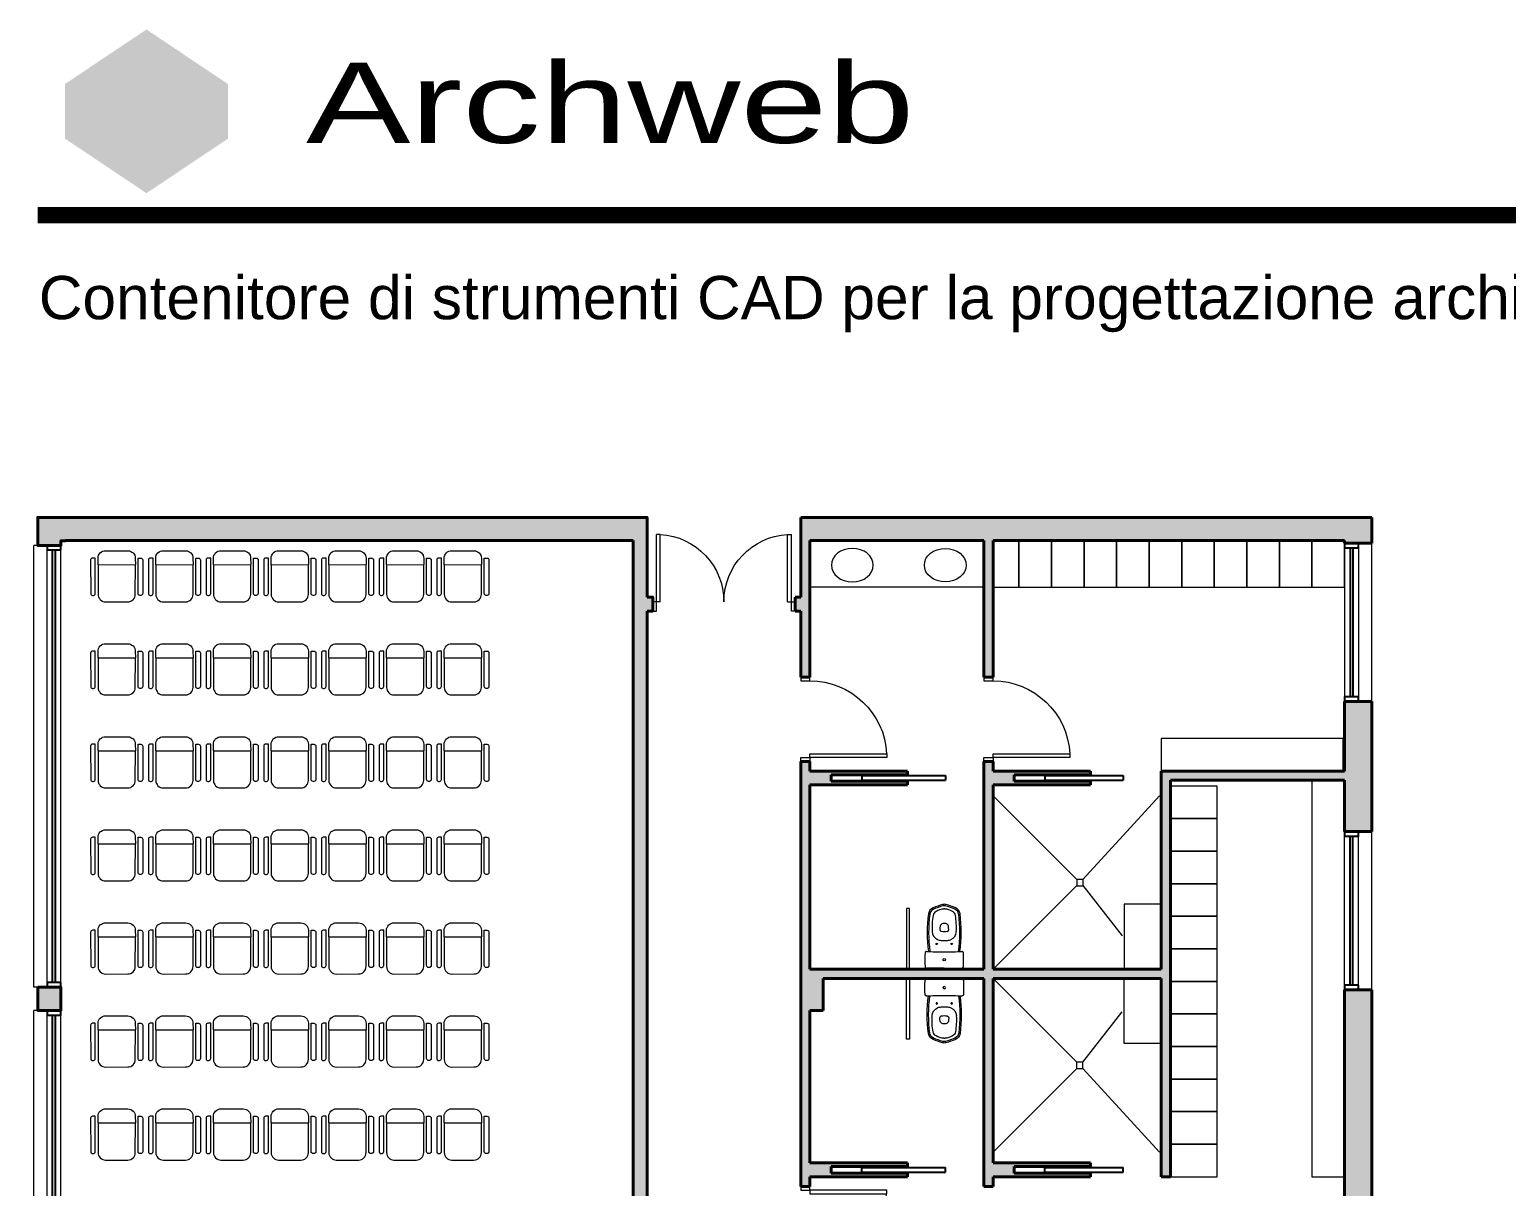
# Model space of a CAD drawing. Header units: millimetres. Extents: x 360.3 to 404.7, y 726.4 to 771.5.
# Drawn here: x 360.25 to 376.13, y 759.02 to 771.46 of the extents above; entities that cross this region are included whole.
import ezdxf
from ezdxf.enums import TextEntityAlignment as Align

# ---------------------------------------------------------------- set-up
doc = ezdxf.new("R2010")
doc.units = ezdxf.units.MM
for name, color, linetype, lineweight in [('ARREDI attrezzature - furniture', 175, 'Continuous', 9), ('MURATURA sezioni - section wall', 7, 'Continuous', 40), ('PORTE - doors', 252, 'Continuous', 5), ('PROIEZIONI - projections', 145, 'Continuous', 13), ('PROIEZIONI finissime - fine lines', 251, 'Continuous', 9), ('SEZIONI medie - small section', 2, 'Continuous', 25)]:
    doc.layers.add(name, color=color, linetype=linetype, lineweight=lineweight)
doc.layers.add('MURATURE tratteggi - wall hatch', color=252, linetype='Continuous', lineweight=18, true_color=0x878787)
for name, color, linetype in [('VETRATE sezioni - windows sections', 150, 'Continuous'), ('www.archweb.it - blocchi dwg', 2, 'Continuous'), ('www.archweb.it - blocchi dwg gratis', 2, 'Continuous')]:
    doc.layers.add(name, color=color, linetype=linetype)
doc.styles.add('AW', font='arial.ttf')
doc.styles.get("Standard").update_dxf_attribs({"font": 'arial.ttf'})

# ---------------------------------------------------------------- blocks, each defined once
blk = doc.blocks.new('Logo Archweb')
at = {"true_color": 0xababab}
h = blk.add_hatch(color=253, dxfattribs=at)
h.dxf.hatch_style = 1
h.paths.add_polyline_path([(-0.406, -0.72), (-0.371, -0.697), (-0.371, -0.248), (-0.742, -0.496)])
h.paths.add_polyline_path([(-0.371, -0.697), (-0.035, -0.472), (-0.371, -0.248)])
h.paths.add_polyline_path([(-0.035, -0.472), (0, -0.449), (0.035, -0.472), (0.371, -0.248), (0, 0), (-0.371, -0.248)])
h.paths.add_polyline_path([(0.035, -0.472), (0.371, -0.697), (0.371, -0.248)])
h.paths.add_polyline_path([(0.371, -0.697), (0.406, -0.72), (0.742, -0.496), (0.371, -0.248)])
at = {"true_color": 0x878787}
h = blk.add_hatch(color=252, dxfattribs=at)
h.dxf.hatch_style = 1
h.paths.add_polyline_path([(0.406, -0.72), (0.406, -0.767), (0.742, -0.992), (0.742, -0.496)])
h.paths.add_polyline_path([(0.406, -0.767), (0.406, -1.216), (0.742, -0.992)])
h.paths.add_polyline_path([(-0.406, -1.216), (-0.406, -0.767), (-0.742, -0.992)])
h.paths.add_polyline_path([(-0.406, -0.767), (-0.406, -0.72), (-0.742, -0.496), (-0.742, -0.992)])
at = {"true_color": 0xffffff}
h = blk.add_hatch(color=7, dxfattribs=at)
h.dxf.hatch_style = 1
h.paths.add_polyline_path([(0, -0.543), (0.336, -0.767), (0.336, -1.263), (0.406, -1.216), (0.406, -0.72), (0, -0.449), (-0.406, -0.72), (-0.406, -1.216), (-0.336, -1.263), (-0.336, -0.767)])
at = {"true_color": 0xaa0e10}
h = blk.add_hatch(color=14, dxfattribs=at)
h.dxf.hatch_style = 1
h.paths.add_polyline_path([(0.336, -0.767), (0, -0.543), (-0.336, -0.767), (0, -0.992)])
at = {"true_color": 0x890b0d}
h = blk.add_hatch(color=16, dxfattribs=at)
h.dxf.hatch_style = 1
h.paths.add_polyline_path([(-0.336, -0.767), (-0.336, -1.263), (0, -1.488), (0, -0.992)])
h.paths.add_polyline_path([(0.336, -1.263), (0.336, -0.767), (0, -0.992), (0, -1.488)])
blk = doc.blocks.new('Porta doppia ..R41')
at = {"layer": 'PORTE - doors', "color": 2}
for p, q in [((-1.49, -0.1), (-1.49, 0.724)), ((-1.45, 0), (-1.45, 0.724)), ((-0.08, 0), (-0.08, 0.724)), ((-0.04, -0.1), (-0.04, 0.724)), ((-1.45, 0), (-1.53, 0)), ((-0.08, 0), (0, 0)), ((-1.53, -0.1), (-1.49, -0.1)), ((0, -0.1), (-0.04, -0.1))]:
    blk.add_line(p, q, dxfattribs=at)
at = {"layer": 'PORTE - doors', "color": 2, "ltscale": 0.5}
for p, q in [((-1.45, 0.724), (-1.49, 0.724)), ((-0.08, 0.724), (-0.04, 0.724)), ((-1.53, -0.1), (-1.53, 0)), ((0, -0.1), (0, 0))]:
    blk.add_line(p, q, dxfattribs=at)
at = {"layer": 'PROIEZIONI - projections', "color": 251}
for centre, start, end in [((-1.489, 0), 359.976, 86.8925), ((-0.041, 0), 93.1075, 180.024)]:
    blk.add_arc(centre, 0.724, start, end, dxfattribs=at)
blk = doc.blocks.new('PMA_0.825')
at = {"layer": 'PORTE - doors', "color": 2, "linetype": 'ByBlock', "ltscale": 0.5}
for points in [[(0.04, 0.1), (0.08, 0.1), (0.08, 0.925), (0.04, 0.925)], [(0, 0), (0.04, 0), (0.04, 0.1), (0, 0.1)], [(0.905, 0), (0.865, 0), (0.865, 0.1), (0.905, 0.1)]]:
    blk.add_lwpolyline(points, close=True, dxfattribs=at)
at = {"layer": 'PROIEZIONI finissime - fine lines', "color": 251, "linetype": 'ByBlock'}
blk.add_arc((0.04, 0.1), 0.825, 0, 87.2209, dxfattribs=at)
blk = doc.blocks.new('Sedia - chair..R43')
blk.add_line((-0.266, -0.359), (0.128, -0.429))
for points in [[(-0.266, -0.359), (-0.211, -0.044, -0.414214), (-0.118, 0.021), (0.118, -0.021, -0.414214), (0.183, -0.114), (0.128, -0.429)], [(-0.308, -0.423), (-0.338, -0.418, -0.414214), (-0.354, -0.395), (-0.291, -0.04, -0.414214), (-0.268, -0.024), (-0.258, -0.026, -0.414214), (-0.242, -0.049), (-0.308, -0.423)], [(0.145, -0.503), (0.174, -0.508, 0.414214), (0.198, -0.492), (0.26, -0.137, 0.414214), (0.244, -0.114), (0.234, -0.112, 0.414214), (0.211, -0.129), (0.145, -0.503)], [(-0.266, -0.359), (-0.279, -0.428, 0.414214), (-0.214, -0.521), (0.023, -0.562, 0.414214), (0.115, -0.498), (0.128, -0.429)]]:
    blk.add_lwpolyline(points, format="xyb")
blk = doc.blocks.new('WC')
at = {"color": 0}
for p, q in [((-0.394, 0), (-0.394, 0.188)), ((-0.394, 0), (-0.394, -0.188)), ((-0.086, 0.068), (-0.085, 0.072)), ((0.277, 0.014), (0.277, 0.014)), ((0.277, -0.014), (0.277, -0.014))]:
    blk.add_line(p, q, dxfattribs=at)
for centre, radius in [((-0.301, 0), 0.0135), ((-0.131, 0.08), 0.0075), ((-0.131, -0.08), 0.0075)]:
    blk.add_circle(centre, radius, dxfattribs=at)
for centre, radius, start, end in [((-0.376, 0.188), 0.018, 92.9008, 180), ((-0.301, -1.292), 1.5, 87.0632, 92.9008), ((-0.225, 0.193), 0.013, 356.3301, 87.0632), ((2.785, 0), 3.003, 176.3301, 180), ((-0.007, -1.317), 1.485, 82.3921, 98.0167), ((-0.007, -1.317), 1.5, 82.3921, 97.9045), ((0.181, 0.09), 0.08, 22.345, 82.3921), ((2.785, 0), 3.003, 180, 183.6699), ((0.204, 0), 0.3, 171.4778, 180), ((0.204, 0), 0.3, 180, 188.5222), ((0.006, 0.03), 0.1, 157.503, 171.6873), ((0.006, 0.03), 0.1, 93.3828, 155.2153), ((0.045, -0.619), 0.75, 80.1329, 93.3828), ((0.15, 0), 0.15, 167.5266, 180), ((0.15, 0), 0.15, 180, 192.4734), ((0.023, 0.028), 0.02, 85.9717, 167.9032), ((-0.028, -0.7), 0.75, 83.3599, 85.9717), ((0.055, 0.015), 0.03, 32.131, 83.3599), ((0.029, 0), 0.06, 0, 31.0081), ((0.029, 0), 0.06, 328.9919, 0), ((0.162, 0.056), 0.065, 29.6945, 80.1329), ((0.181, 0.09), 0.065, 22.0752, 82.3921), ((0.047, -0.009), 0.197, 4.0791, 29.6945), ((-0.29, -0.131), 0.585, 14.406, 24.828), ((0.179, 0), 0.065, 0, 4.0791), ((0.179, 0), 0.065, 355.9209, 0), ((-0.29, -0.131), 0.6, 14.406, 24.7952), ((0.229, 0), 0.05, 0, 16.1349), ((0.229, 0), 0.05, 343.8651, 0), ((0.229, 0), 0.065, 0, 16.1349), ((0.229, 0), 0.065, 343.8651, 0), ((-0.007, 1.317), 1.485, 261.9833, 277.6079), ((0.006, -0.03), 0.1, 188.3127, 202.497), ((0.006, -0.03), 0.1, 204.7847, 266.6172), ((0.045, 0.619), 0.75, 266.6172, 279.8671), ((0.023, -0.028), 0.02, 192.0968, 274.0283), ((-0.028, 0.7), 0.75, 274.0283, 276.6401), ((0.055, -0.015), 0.03, 276.6401, 327.869), ((0.162, -0.056), 0.065, 279.8671, 330.3055), ((0.181, -0.09), 0.065, 277.6079, 337.9248), ((0.181, -0.09), 0.08, 277.6079, 337.655), ((0.047, 0.009), 0.197, 330.3055, 355.9209), ((-0.29, 0.131), 0.585, 335.172, 345.594), ((-0.29, 0.131), 0.6, 335.2048, 345.594), ((-0.376, -0.188), 0.018, 180, 267.0992), ((-0.301, 1.292), 1.5, 267.0992, 272.9368), ((-0.225, -0.193), 0.013, 272.9368, 3.6699), ((-0.007, 1.317), 1.5, 262.0955, 277.6079)]:
    blk.add_arc(centre, radius, start, end, dxfattribs=at)

msp = doc.modelspace()

# ---------------------------------------------------------------- hatches: boundary and pattern name
at = {"layer": 'MURATURE tratteggi - wall hatch'}
h = msp.add_hatch(color=256, dxfattribs=at)
h.paths.add_polyline_path([(366.891, 766.216), (360.341, 766.216), (360.341, 765.916), (360.591, 765.916), (360.591, 765.966), (360.641, 765.966), (366.741, 765.967), (366.741, 757.957), (366.141, 757.957), (366.141, 757.767), (366.291, 757.767), (366.291, 757.807), (366.891, 757.807), (366.891, 765.21), (366.951, 765.21), (366.951, 765.36), (366.891, 765.36)])
h.paths.add_polyline_path([(374.68, 766.216), (368.541, 766.216), (368.541, 765.36), (368.481, 765.36), (368.481, 765.21), (368.541, 765.21), (368.541, 764.499), (368.641, 764.499), (368.641, 765.967), (370.509, 765.967), (370.509, 764.499), (370.609, 764.499), (370.609, 765.967), (374.386, 765.967), (374.386, 765.938), (374.68, 765.938)])
h.paths.add_polyline_path([(374.68, 764.238), (374.386, 764.238), (374.386, 763.49), (374.386, 763.49), (372.417, 763.49), (372.417, 761.359), (370.609, 761.359), (370.609, 763.34), (371.656, 763.34), (371.656, 763.38), (370.836, 763.38), (370.836, 763.45), (371.656, 763.45), (371.656, 763.49), (371.432, 763.49), (370.609, 763.49), (370.609, 763.594), (370.509, 763.594), (370.509, 761.359), (368.641, 761.359), (368.641, 763.34), (369.689, 763.34), (369.689, 763.38), (368.869, 763.38), (368.869, 763.45), (369.689, 763.45), (369.689, 763.49), (369.465, 763.49), (368.641, 763.49), (368.641, 763.594), (368.541, 763.594), (368.541, 759.024), (368.641, 759.024), (368.641, 759.128), (369.689, 759.128), (369.689, 759.168), (368.869, 759.168), (368.869, 759.238), (369.689, 759.238), (369.689, 759.278), (368.641, 759.278), (368.641, 760.916), (368.784, 760.916), (368.784, 761.259), (370.509, 761.259), (370.509, 759.024), (370.609, 759.024), (370.609, 759.128), (371.656, 759.128), (371.656, 759.168), (370.836, 759.168), (370.836, 759.238), (371.656, 759.238), (371.656, 759.278), (370.609, 759.278), (370.609, 761.259), (372.417, 761.259), (372.417, 759.128), (372.517, 759.128), (372.517, 763.39), (374.386, 763.39), (374.386, 762.838), (374.68, 762.839)])
h.paths.add_polyline_path([(374.68, 761.139), (374.386, 761.138), (374.386, 757.84), (374.68, 757.84)])
h.paths.add_polyline_path([(368.784, 756.501), (374.386, 756.501), (374.386, 756.462), (374.68, 756.462), (374.68, 756.685), (374.386, 756.685), (374.386, 756.651), (373.517, 756.651), (373.517, 757.795), (373.417, 757.795), (373.417, 756.651), (372.547, 756.651), (372.547, 757.795), (372.447, 757.795), (372.447, 756.651), (371.578, 756.651), (371.578, 757.795), (371.478, 757.795), (371.478, 756.651), (370.609, 756.651), (370.609, 758.119), (370.509, 758.119), (370.509, 756.651), (368.641, 756.651), (368.641, 758.119), (368.541, 758.119), (368.541, 755.916), (368.784, 755.916)])
h.paths.add_polyline_path([(366.891, 756.207), (366.291, 756.207), (366.291, 756.237), (366.141, 756.237), (366.141, 756.107), (361.546, 756.107), (361.546, 755.957), (363.563, 755.957), (363.563, 755.907), (363.663, 755.907), (363.663, 755.957), (366.891, 755.957)])
h.paths.add_polyline_path([(360.591, 761.166), (360.341, 761.166), (360.341, 760.916), (360.591, 760.916)], flags=17)
h.paths.add_polyline_path([(360.591, 756.166), (360.341, 756.166), (360.341, 755.916), (360.591, 755.916), (360.591, 755.957), (360.641, 755.957), (360.641, 756.107), (360.591, 756.107)])
h.paths.add_polyline_path([(371.37, 752.966), (368.541, 752.966), (368.541, 750.967), (370.195, 750.967), (370.195, 751.167), (368.791, 751.167), (368.791, 752.766), (371.22, 752.766), (371.22, 751.167), (371.095, 751.167), (371.095, 750.967), (371.22, 750.967), (371.22, 748.916), (374.68, 748.916), (374.68, 751.167), (374.386, 751.167), (374.386, 749.166), (371.37, 749.166)])
h.paths.add_polyline_path([(363.663, 755.002), (363.563, 755.002), (363.563, 751.166), (363.663, 751.166)])
h.paths.add_polyline_path([(361.763, 751.166), (360.591, 751.166), (360.591, 751.651), (360.341, 751.651), (360.341, 750.917), (361.763, 750.917)])
h.paths.add_polyline_path([(361.763, 747.166), (360.341, 747.166), (360.341, 746.431), (360.591, 746.431), (360.591, 746.916), (361.763, 746.916)])
h.paths.add_polyline_path([(366.891, 747.166), (365.463, 747.166), (365.463, 746.916), (366.891, 746.916)])
h.paths.add_polyline_path([(366.891, 751.167), (365.463, 751.167), (365.463, 750.917), (366.891, 750.917)])
h.paths.add_polyline_path([(374.68, 754.216), (374.386, 754.216), (374.386, 752.816), (374.68, 752.816)])
h.paths.add_polyline_path([(366.891, 742.126), (363.663, 742.126), (363.663, 742.175), (363.563, 742.175), (363.563, 742.126), (361.546, 742.126), (361.546, 741.976), (366.141, 741.976), (366.141, 741.845), (366.291, 741.845), (366.291, 741.876), (366.891, 741.876)])
h.paths.add_polyline_path([(360.641, 742.126), (360.591, 742.126), (360.591, 742.166), (360.341, 742.166), (360.341, 741.916), (360.591, 741.916), (360.591, 741.976), (360.641, 741.976)])
h.paths.add_polyline_path([(363.663, 746.916), (363.563, 746.916), (363.563, 743.08), (363.663, 743.08)])
h.paths.add_polyline_path([(374.68, 744.474), (370.546, 744.474), (370.546, 744.29), (374.386, 744.29), (374.386, 742.166), (374.613, 742.166), (374.613, 741.943), (374.386, 741.943), (374.386, 739.786), (371.946, 739.786), (371.946, 739.106), (371.842, 739.106), (371.842, 738.981), (374.386, 738.981), (374.386, 736.944), (374.68, 736.944)])
h.paths.add_polyline_path([(372.046, 739.686), (374.386, 739.686), (374.386, 739.106), (372.046, 739.106)], flags=16)
h.paths.add_polyline_path([(374.613, 742.166), (374.386, 742.166), (374.386, 741.943), (374.613, 741.943)], flags=17)
h.paths.add_polyline_path([(374.386, 742.099), (371.946, 742.099), (371.946, 741.999), (374.386, 741.999)], flags=17)
h.paths.add_polyline_path([(376.531, 737.601), (376.131, 737.601), (376.131, 737.201), (376.531, 737.201)])
h.paths.add_polyline_path([(374.597, 735.244), (374.386, 735.244), (374.386, 733.844), (374.597, 733.844)], flags=17)
h.paths.add_polyline_path([(370.78, 738.981), (370.835, 738.981), (370.835, 739.106), (370.546, 739.106), (370.546, 733.53), (370.481, 733.53), (370.481, 733.366), (370.546, 733.366), (370.546, 731.866), (374.68, 731.866), (374.68, 732.144), (374.386, 732.144), (374.386, 732.116), (370.78, 732.116)])
h.paths.add_polyline_path([(368.806, 733.53), (368.631, 733.53), (368.631, 733.366), (368.806, 733.366)])
h.paths.add_polyline_path([(366.891, 740.276), (366.291, 740.276), (366.291, 740.315), (366.141, 740.315), (366.141, 740.126), (366.741, 740.126), (366.741, 732.116), (360.591, 732.116), (360.591, 732.166), (360.341, 732.166), (360.341, 731.866), (366.891, 731.866), (366.891, 733.366), (366.957, 733.366), (366.957, 733.53), (366.891, 733.53)])
h.paths.add_polyline_path([(360.591, 737.166), (360.341, 737.166), (360.341, 736.916), (360.591, 736.916)], flags=17)
h.paths.add_polyline_path([(382.672, 737.601), (382.272, 737.601), (382.272, 737.201), (382.672, 737.201)])
h.paths.add_polyline_path([(388.813, 737.601), (388.413, 737.601), (388.413, 737.201), (388.813, 737.201)])
h.paths.add_polyline_path([(390.558, 738.981), (393.103, 738.981), (393.103, 739.106), (392.998, 739.106), (392.998, 739.786), (390.558, 739.786), (390.558, 741.943), (390.331, 741.943), (390.331, 742.166), (390.558, 742.166), (390.558, 744.29), (394.398, 744.29), (394.398, 744.474), (390.264, 744.474), (390.264, 736.944), (390.558, 736.944)])
h.paths.add_polyline_path([(390.558, 739.106), (390.558, 739.686), (392.898, 739.686), (392.898, 739.106)], flags=16)
h.paths.add_polyline_path([(390.558, 742.166), (390.331, 742.166), (390.331, 741.943), (390.558, 741.943)], flags=17)
h.paths.add_polyline_path([(392.998, 742.099), (390.558, 742.099), (390.558, 741.999), (392.998, 741.999)], flags=17)
h.paths.add_polyline_path([(390.558, 735.244), (390.347, 735.244), (390.347, 733.844), (390.558, 733.844)], flags=17)
h.paths.add_polyline_path([(394.398, 739.106), (394.109, 739.106), (394.109, 738.981), (394.164, 738.981), (394.164, 732.116), (390.558, 732.116), (390.558, 732.144), (390.264, 732.144), (390.264, 731.866), (394.398, 731.866), (394.398, 733.366), (394.464, 733.366), (394.464, 733.53), (394.398, 733.53)])
h.paths.add_polyline_path([(396.313, 733.53), (396.138, 733.53), (396.138, 733.366), (396.313, 733.366)])
h.paths.add_polyline_path([(398.203, 740.126), (398.803, 740.126), (398.803, 740.315), (398.653, 740.315), (398.653, 740.276), (398.053, 740.276), (398.053, 733.53), (397.987, 733.53), (397.987, 733.366), (398.053, 733.366), (398.053, 731.866), (404.603, 731.866), (404.603, 732.166), (404.353, 732.166), (404.353, 732.116), (404.303, 732.116), (398.203, 732.116)])
h.paths.add_polyline_path([(404.603, 737.166), (404.353, 737.166), (404.353, 736.916), (404.603, 736.916)], flags=17)
h.paths.add_polyline_path([(404.603, 742.166), (404.353, 742.166), (404.353, 742.126), (404.303, 742.126), (404.303, 741.976), (404.353, 741.976), (404.353, 741.916), (404.603, 741.916)])
h.paths.add_polyline_path([(403.398, 742.126), (401.381, 742.126), (401.381, 742.175), (401.281, 742.175), (401.281, 742.126), (398.053, 742.126), (398.053, 741.876), (398.653, 741.876), (398.653, 741.845), (398.803, 741.845), (398.803, 741.976), (403.398, 741.976)])
h.paths.add_polyline_path([(404.603, 747.166), (403.181, 747.166), (403.181, 746.916), (404.353, 746.916), (404.353, 746.431), (404.603, 746.431)])
h.paths.add_polyline_path([(401.381, 746.916), (401.281, 746.916), (401.281, 743.08), (401.381, 743.08)])
h.paths.add_polyline_path([(399.481, 747.166), (398.053, 747.166), (398.053, 746.916), (399.481, 746.916)])
h.paths.add_polyline_path([(399.481, 751.167), (398.053, 751.167), (398.053, 750.917), (399.481, 750.917)])
h.paths.add_polyline_path([(401.381, 755.002), (401.281, 755.002), (401.281, 751.166), (401.381, 751.166)])
h.paths.add_polyline_path([(404.603, 751.651), (404.353, 751.651), (404.353, 751.166), (403.181, 751.166), (403.181, 750.917), (404.603, 750.917)])
h.paths.add_polyline_path([(396.403, 752.966), (393.574, 752.966), (393.574, 749.166), (390.558, 749.166), (390.558, 751.167), (390.264, 751.167), (390.264, 748.916), (390.264, 748.916), (390.264, 748.916), (393.724, 748.916), (393.724, 750.967), (393.849, 750.967), (393.849, 751.167), (393.724, 751.167), (393.724, 752.766), (396.153, 752.766), (396.153, 751.167), (394.749, 751.167), (394.749, 750.967), (396.403, 750.967)])
h.paths.add_polyline_path([(390.558, 754.216), (390.264, 754.216), (390.264, 752.816), (390.558, 752.816)])
h.paths.add_polyline_path([(403.398, 756.107), (398.803, 756.107), (398.803, 756.237), (398.653, 756.237), (398.653, 756.207), (398.053, 756.207), (398.053, 755.957), (401.281, 755.957), (401.281, 755.907), (401.381, 755.907), (401.381, 755.957), (403.398, 755.957)])
h.paths.add_polyline_path([(404.603, 756.166), (404.353, 756.166), (404.353, 756.107), (404.303, 756.107), (404.303, 755.957), (404.353, 755.957), (404.353, 755.916), (404.603, 755.916)])
h.paths.add_polyline_path([(404.603, 761.166), (404.353, 761.166), (404.353, 760.916), (404.603, 760.916)], flags=17)
h.paths.add_polyline_path([(398.803, 757.957), (398.203, 757.957), (398.203, 765.967), (404.303, 765.967), (404.353, 765.966), (404.353, 765.916), (404.603, 765.916), (404.603, 766.216), (398.053, 766.216), (398.053, 765.36), (397.993, 765.36), (397.993, 765.21), (398.053, 765.21), (398.053, 757.807), (398.203, 757.807), (398.653, 757.807), (398.653, 757.767), (398.803, 757.767)])
h.paths.add_polyline_path([(396.403, 758.119), (396.303, 758.119), (396.303, 756.651), (394.436, 756.651), (394.436, 758.119), (394.336, 758.119), (394.336, 756.651), (393.466, 756.651), (393.466, 757.795), (393.366, 757.795), (393.366, 756.651), (392.497, 756.651), (392.497, 757.795), (392.397, 757.795), (392.397, 756.651), (391.527, 756.651), (391.527, 757.795), (391.427, 757.795), (391.427, 756.651), (390.558, 756.651), (390.558, 756.685), (390.264, 756.685), (390.264, 756.462), (390.558, 756.462), (390.558, 756.501), (396.16, 756.501), (396.16, 755.916), (396.403, 755.916)])
h.paths.add_polyline_path([(396.403, 763.594), (396.303, 763.594), (396.303, 763.49), (395.483, 763.49), (395.256, 763.49), (395.256, 763.45), (396.076, 763.45), (396.076, 763.38), (395.256, 763.38), (395.256, 763.34), (396.303, 763.34), (396.303, 761.359), (394.436, 761.359), (394.436, 763.594), (394.336, 763.594), (394.336, 763.49), (393.516, 763.49), (393.288, 763.49), (393.288, 763.45), (394.108, 763.45), (394.108, 763.38), (393.288, 763.38), (393.288, 763.34), (394.336, 763.34), (394.336, 761.359), (392.527, 761.359), (392.527, 763.49), (390.558, 763.49), (390.558, 764.238), (390.264, 764.238), (390.264, 762.839), (390.558, 762.838), (390.558, 763.39), (392.427, 763.39), (392.427, 759.128), (392.527, 759.128), (392.527, 761.259), (394.336, 761.259), (394.336, 759.278), (393.288, 759.278), (393.288, 759.238), (394.108, 759.238), (394.108, 759.168), (393.288, 759.168), (393.288, 759.128), (394.336, 759.128), (394.336, 759.024), (394.436, 759.024), (394.436, 761.259), (396.16, 761.259), (396.16, 760.916), (396.303, 760.916), (396.303, 759.278), (395.256, 759.278), (395.256, 759.238), (396.076, 759.238), (396.076, 759.168), (395.256, 759.168), (395.256, 759.128), (396.303, 759.128), (396.303, 759.024), (396.403, 759.024)])
h.paths.add_polyline_path([(390.558, 761.138), (390.264, 761.139), (390.264, 757.84), (390.558, 757.84), (390.558, 757.84)])
h.paths.add_polyline_path([(396.403, 766.216), (390.264, 766.216), (390.264, 765.938), (390.558, 765.938), (390.558, 765.967), (394.336, 765.967), (394.336, 764.499), (394.436, 764.499), (394.436, 765.967), (396.303, 765.967), (396.303, 764.499), (396.403, 764.499), (396.403, 765.21), (396.463, 765.21), (396.463, 765.36), (396.403, 765.36)])

# ---------------------------------------------------------------- linework, layer by layer
at = {"layer": 'ARREDI attrezzature - furniture', "ltscale": 0.18}
for p, q in [((370.609, 763.224), (371.509, 762.325)), ((372.397, 763.224), (371.575, 762.325)), ((371.509, 762.258), (370.609, 761.359)), ((371.509, 762.327), (371.509, 762.256)), ((371.509, 762.327), (371.575, 762.327)), ((371.509, 762.256), (371.575, 762.256)), ((371.575, 762.327), (371.575, 762.256)), ((371.575, 762.258), (371.997, 761.719)), ((372.417, 762.059), (372.017, 762.059)), ((372.017, 762.059), (372.017, 761.359)), ((371.509, 760.361), (370.609, 761.259)), ((372.017, 760.559), (372.017, 761.259)), ((371.575, 760.361), (371.997, 760.9)), ((372.417, 760.559), (372.017, 760.559)), ((371.509, 760.292), (371.509, 760.362)), ((371.509, 760.362), (371.575, 760.362)), ((371.575, 760.292), (371.575, 760.362)), ((370.609, 759.394), (371.509, 760.293)), ((371.509, 760.292), (371.575, 760.292)), ((372.397, 759.394), (371.575, 760.293))]:
    msp.add_line(p, q, dxfattribs=at)
at = {"layer": 'ARREDI attrezzature - furniture'}
for points in [[(370.609, 765.467), (370.886, 765.467), (370.886, 765.967)], [(370.509, 765.467), (368.641, 765.467)], [(374.386, 761.138), (374.386, 763.39), (374.036, 763.39), (374.036, 759.128), (374.386, 759.128)]]:
    msp.add_lwpolyline(points, dxfattribs=at)
for points in [[(371.236, 765.967), (370.886, 765.967), (370.886, 765.467), (371.236, 765.467)], [(371.586, 765.967), (371.236, 765.967), (371.236, 765.467), (371.586, 765.467)], [(371.936, 765.967), (371.586, 765.967), (371.586, 765.467), (371.936, 765.467)], [(372.286, 765.967), (371.936, 765.967), (371.936, 765.467), (372.286, 765.467)], [(372.636, 765.967), (372.286, 765.967), (372.286, 765.467), (372.636, 765.467)], [(372.986, 765.967), (372.636, 765.967), (372.636, 765.467), (372.986, 765.467)], [(373.336, 765.967), (372.986, 765.967), (372.986, 765.467), (373.336, 765.467)], [(373.686, 765.967), (373.336, 765.967), (373.336, 765.467), (373.686, 765.467)], [(374.036, 765.967), (373.686, 765.967), (373.686, 765.467), (374.036, 765.467)], [(374.386, 765.967), (374.036, 765.967), (374.036, 765.467), (374.386, 765.467)], [(372.417, 763.84), (372.417, 763.49), (374.371, 763.49), (374.371, 763.84)], [(372.517, 763.328), (372.517, 762.978), (373.017, 762.978), (373.017, 763.328)], [(372.517, 762.978), (372.517, 762.628), (373.017, 762.628), (373.017, 762.978)], [(372.517, 762.628), (372.517, 762.278), (373.017, 762.278), (373.017, 762.628)], [(372.517, 762.278), (372.517, 761.928), (373.017, 761.928), (373.017, 762.278)], [(372.517, 761.928), (372.517, 761.578), (373.017, 761.578), (373.017, 761.928)], [(372.517, 761.578), (372.517, 761.228), (373.017, 761.228), (373.017, 761.578)], [(372.517, 761.228), (372.517, 760.878), (373.017, 760.878), (373.017, 761.228)], [(372.517, 760.878), (372.517, 760.528), (373.017, 760.528), (373.017, 760.878)], [(372.517, 760.528), (372.517, 760.178), (373.017, 760.178), (373.017, 760.528)], [(372.517, 760.178), (372.517, 759.828), (373.017, 759.828), (373.017, 760.178)], [(372.517, 759.828), (372.517, 759.478), (373.017, 759.478), (373.017, 759.828)], [(372.517, 759.478), (372.517, 759.128), (373.017, 759.128), (373.017, 759.478)]]:
    msp.add_lwpolyline(points, close=True, dxfattribs=at)
at = {"layer": 'ARREDI attrezzature - furniture', "ltscale": 0.18}
for points in [[(369.679, 761.361), (369.709, 761.361), (369.709, 762.011), (369.679, 762.011)], [(369.679, 761.257), (369.709, 761.257), (369.709, 760.607), (369.679, 760.607)]]:
    msp.add_lwpolyline(points, close=True, dxfattribs=at)
at = {"layer": 'ARREDI attrezzature - furniture', "extrusion": (0, 0, -1)}
msp.add_ellipse((369.096, 765.703, 0), major_axis=(0.225, 0), ratio=0.8, start_param=3.141593, end_param=9.424778, dxfattribs=at)
at = {"layer": 'ARREDI attrezzature - furniture'}
msp.add_ellipse((370.095, 765.703, 0), major_axis=(-0.225, 0), ratio=0.8, start_param=3.141593, end_param=9.424778, dxfattribs=at)
at = {"layer": 'MURATURA sezioni - section wall'}
for p, q in [((368.541, 765.36), (368.541, 766.216)), ((374.68, 766.216), (368.541, 766.216)), ((374.68, 765.938), (374.68, 766.216)), ((360.341, 765.916), (360.591, 765.916)), ((366.741, 757.957), (366.741, 765.967)), ((368.641, 764.499), (368.641, 765.967)), ((370.509, 764.499), (370.509, 765.967)), ((370.609, 764.499), (370.609, 765.967)), ((374.386, 765.967), (370.609, 765.967)), ((374.386, 765.938), (374.386, 765.967)), ((374.386, 765.938), (374.68, 765.938)), ((368.481, 765.21), (368.481, 765.36)), ((368.481, 765.36), (368.541, 765.36)), ((368.541, 765.36), (368.541, 765.36)), ((366.891, 757.807), (366.891, 765.21)), ((368.541, 765.21), (368.481, 765.21)), ((368.541, 764.499), (368.541, 765.21)), ((368.641, 764.499), (368.541, 764.499)), ((370.609, 764.499), (370.509, 764.499)), ((374.386, 763.49), (374.386, 764.238)), ((374.386, 764.238), (374.68, 764.238)), ((374.386, 764.238), (374.68, 764.238)), ((374.386, 763.49), (374.386, 764.238)), ((374.68, 762.839), (374.68, 764.238)), ((368.541, 759.024), (368.541, 763.594)), ((368.641, 763.594), (368.541, 763.594)), ((368.641, 763.49), (368.641, 763.594)), ((370.609, 763.594), (370.509, 763.594)), ((370.609, 763.49), (370.609, 763.594)), ((372.417, 763.49), (374.386, 763.49)), ((372.517, 763.39), (374.386, 763.39)), ((372.517, 759.128), (372.517, 763.39)), ((374.386, 762.838), (374.386, 763.39)), ((374.386, 762.838), (374.68, 762.839)), ((374.386, 762.838), (374.68, 762.839)), ((370.509, 761.359), (368.641, 761.359)), ((372.417, 761.359), (370.609, 761.359)), ((360.341, 761.166), (360.591, 761.166)), ((370.509, 761.259), (368.784, 761.259)), ((368.784, 761.259), (368.784, 760.916)), ((372.417, 761.259), (370.609, 761.259)), ((374.386, 761.138), (374.68, 761.139)), ((374.386, 757.84), (374.386, 761.138)), ((374.68, 757.84), (374.68, 761.139)), ((360.341, 760.916), (360.591, 760.916)), ((368.784, 760.916), (368.641, 760.916)), ((368.641, 759.024), (368.641, 759.128)), ((370.609, 759.024), (370.609, 759.128)), ((372.417, 759.128), (372.517, 759.128)), ((368.641, 759.024), (368.541, 759.024)), ((370.609, 759.024), (370.509, 759.024))]:
    msp.add_line(p, q, dxfattribs=at)
at = {"layer": 'MURATURA sezioni - section wall', "ltscale": 0.18}
for p, q in [((370.509, 761.359), (370.509, 763.594)), ((369.461, 763.49), (368.641, 763.49)), ((368.641, 763.34), (368.641, 761.359)), ((369.689, 763.34), (368.641, 763.34)), ((368.869, 763.45), (368.869, 763.38)), ((369.689, 763.45), (368.869, 763.45)), ((369.689, 763.38), (368.869, 763.38)), ((369.689, 763.49), (369.465, 763.49)), ((369.689, 763.49), (369.689, 763.45)), ((369.689, 763.34), (369.689, 763.38)), ((371.429, 763.49), (370.609, 763.49)), ((371.656, 763.34), (370.609, 763.34)), ((370.609, 761.359), (370.609, 763.34)), ((370.836, 763.45), (370.836, 763.38)), ((371.656, 763.45), (370.836, 763.45)), ((371.656, 763.38), (370.836, 763.38)), ((371.656, 763.49), (371.432, 763.49)), ((371.656, 763.49), (371.656, 763.45)), ((371.656, 763.38), (371.656, 763.34)), ((372.417, 763.49), (372.417, 761.359)), ((370.509, 761.359), (368.641, 761.359)), ((370.629, 761.359), (372.417, 761.359)), ((370.509, 761.259), (370.509, 759.024)), ((370.609, 761.259), (370.609, 759.278)), ((370.629, 761.259), (372.417, 761.259)), ((372.417, 759.128), (372.417, 761.259)), ((368.641, 759.278), (368.641, 760.916)), ((369.689, 759.278), (368.641, 759.278)), ((368.869, 759.168), (368.869, 759.238)), ((369.689, 759.238), (368.869, 759.238)), ((369.689, 759.238), (369.689, 759.278)), ((371.656, 759.278), (370.609, 759.278)), ((370.836, 759.168), (370.836, 759.238)), ((371.656, 759.238), (370.836, 759.238)), ((371.656, 759.238), (371.656, 759.278)), ((369.689, 759.128), (368.641, 759.128)), ((369.689, 759.168), (368.869, 759.168)), ((369.689, 759.128), (369.689, 759.168)), ((370.609, 759.128), (371.656, 759.128)), ((371.656, 759.168), (370.836, 759.168)), ((371.656, 759.168), (371.656, 759.128))]:
    msp.add_line(p, q, dxfattribs=at)
at = {"layer": 'MURATURA sezioni - section wall'}
for points in [[(360.641, 765.966), (360.591, 765.966), (360.591, 765.916), (360.341, 765.916), (360.341, 766.216), (366.891, 766.216), (366.891, 765.36)], [(366.741, 765.967), (360.641, 765.967)], [(368.641, 765.967), (370.509, 765.967)], [(366.891, 765.21), (366.951, 765.21), (366.951, 765.36), (366.891, 765.36)], [(360.341, 761.166), (360.591, 761.166), (360.591, 760.916), (360.341, 760.916), (360.341, 761.166)]]:
    msp.add_lwpolyline(points, dxfattribs=at)
at = {"layer": 'PROIEZIONI finissime - fine lines', "ltscale": 0.18}
for p, q in [((360.301, 761.166), (360.301, 765.916)), ((360.342, 765.916), (360.301, 765.916)), ((374.386, 765.888), (374.386, 764.288)), ((374.536, 765.888), (374.536, 764.288)), ((374.68, 764.238), (374.68, 765.938)), ((360.442, 761.216), (360.441, 765.867)), ((360.591, 761.216), (360.591, 765.867)), ((374.386, 761.188), (374.386, 762.788)), ((374.536, 761.188), (374.536, 762.788)), ((374.68, 761.139), (374.68, 762.839)), ((360.342, 761.166), (360.301, 761.166)), ((360.301, 756.166), (360.301, 760.916)), ((360.342, 760.916), (360.301, 760.916)), ((360.441, 756.216), (360.441, 760.867)), ((360.591, 756.216), (360.591, 760.867))]:
    msp.add_line(p, q, dxfattribs=at)
at = {"layer": 'SEZIONI medie - small section', "ltscale": 0.18}
for p, q in [((369.199, 763.44), (370.099, 763.44)), ((369.199, 763.44), (369.199, 763.39)), ((369.199, 763.44), (369.199, 763.39)), ((369.199, 763.44), (369.199, 763.39)), ((369.199, 763.44), (369.199, 763.39)), ((369.199, 763.44), (369.199, 763.39)), ((369.199, 763.39), (370.099, 763.39)), ((370.099, 763.44), (370.099, 763.39)), ((371.166, 763.44), (372.007, 763.44)), ((371.166, 763.44), (371.166, 763.39)), ((371.166, 763.44), (371.166, 763.39)), ((371.166, 763.44), (371.166, 763.39)), ((371.166, 763.44), (371.166, 763.39)), ((371.166, 763.44), (371.166, 763.39)), ((371.166, 763.39), (372.007, 763.39)), ((372.007, 763.44), (372.007, 763.39)), ((369.199, 759.228), (370.099, 759.228)), ((369.199, 759.178), (369.199, 759.228)), ((369.199, 759.178), (369.199, 759.228)), ((369.199, 759.178), (369.199, 759.228)), ((369.199, 759.178), (369.199, 759.228)), ((369.199, 759.178), (369.199, 759.228)), ((370.099, 759.178), (370.099, 759.228)), ((371.166, 759.228), (372.007, 759.228)), ((371.166, 759.178), (371.166, 759.228)), ((371.166, 759.178), (371.166, 759.228)), ((371.166, 759.178), (371.166, 759.228)), ((371.166, 759.178), (371.166, 759.228)), ((371.166, 759.178), (371.166, 759.228)), ((372.007, 759.178), (372.007, 759.228)), ((369.199, 759.178), (370.099, 759.178)), ((371.166, 759.178), (372.007, 759.178))]:
    msp.add_line(p, q, dxfattribs=at)
at = {"layer": 'SEZIONI medie - small section'}
for points in [[(360.591, 765.916), (360.441, 765.916), (360.441, 765.867), (360.591, 765.867)], [(374.536, 765.938), (374.386, 765.938), (374.386, 765.888), (374.536, 765.888)], [(374.536, 764.288), (374.386, 764.288), (374.386, 764.238), (374.536, 764.238)], [(374.536, 762.839), (374.386, 762.838), (374.386, 762.788), (374.536, 762.788)], [(360.591, 761.216), (360.441, 761.216), (360.441, 761.166), (360.591, 761.166)], [(374.536, 761.188), (374.386, 761.188), (374.386, 761.138), (374.536, 761.139)], [(360.591, 760.916), (360.441, 760.916), (360.441, 760.867), (360.591, 760.867)]]:
    msp.add_lwpolyline(points, close=True, dxfattribs=at)
at = {"layer": 'VETRATE sezioni - windows sections', "ltscale": 0.18}
for p, q in [((374.446, 765.888), (374.446, 764.288)), ((374.476, 765.888), (374.476, 764.288)), ((360.501, 761.216), (360.501, 765.867)), ((360.531, 761.216), (360.531, 765.867)), ((374.446, 761.188), (374.446, 762.788)), ((374.476, 761.188), (374.476, 762.788)), ((360.501, 756.216), (360.501, 760.867)), ((360.531, 756.216), (360.531, 760.867))]:
    msp.add_line(p, q, dxfattribs=at)
at = {"layer": 'www.archweb.it - blocchi dwg', "color": 8, "ltscale": 0.02, "true_color": 0x787878, "const_width": 0.176}
msp.add_lwpolyline([(360.341, 769.466), (404.603, 769.466)], dxfattribs=at)

# ---------------------------------------------------------------- block references
at = {"xscale": 1.182206706412465, "yscale": 1.182206706412465, "zscale": 1.182206706412465}
msp.add_blockref('Logo Archweb', (361.51, 771.461), dxfattribs=at)
at = {"layer": 'ARREDI attrezzature - furniture', "xscale": -1, "rotation": 169.9999999999964}
for p in [(361.19, 765.308), (361.81, 765.308), (362.43, 765.308), (363.05, 765.308), (363.67, 765.308), (364.29, 765.308), (364.91, 765.308), (361.19, 764.308), (361.81, 764.308), (362.43, 764.308), (363.05, 764.308), (363.67, 764.308), (364.29, 764.308), (364.91, 764.308), (361.19, 763.308), (361.81, 763.308), (362.43, 763.308), (363.05, 763.308), (363.67, 763.308), (364.29, 763.308), (364.91, 763.308), (361.19, 762.308), (361.81, 762.308), (362.43, 762.308), (363.05, 762.308), (363.67, 762.308), (364.29, 762.308), (364.91, 762.308), (361.19, 761.308), (361.81, 761.308), (362.43, 761.308), (363.05, 761.308), (363.67, 761.308), (364.29, 761.308), (364.91, 761.308), (361.19, 760.308), (361.81, 760.308), (362.43, 760.308), (363.05, 760.308), (363.67, 760.308), (364.29, 760.308), (364.91, 760.308), (361.19, 759.308), (361.81, 759.308), (362.43, 759.308), (363.05, 759.308), (363.67, 759.308), (364.29, 759.308), (364.91, 759.308)]:
    msp.add_blockref('Sedia - chair..R43', p, dxfattribs=at)
at = {"layer": 'ARREDI attrezzature - furniture', "ltscale": 0.18, "rotation": 90}
msp.add_blockref('WC', (370.084, 761.763), dxfattribs=at)
at = {"layer": 'ARREDI attrezzature - furniture', "ltscale": 0.18, "xscale": -1, "rotation": 90}
msp.add_blockref('WC', (370.084, 760.86), dxfattribs=at)
at = {"layer": 'PORTE - doors', "xscale": -1}
msp.add_blockref('Porta doppia ..R41', (366.951, 765.31), dxfattribs=at)
at = {"layer": 'PORTE - doors', "xscale": -1, "rotation": 270}
for p in [(368.541, 763.594), (370.509, 763.594)]:
    msp.add_blockref('PMA_0.825', p, dxfattribs=at)
at = {"layer": 'PORTE - doors', "rotation": 270}
msp.add_blockref('PMA_0.825', (368.541, 759.024), dxfattribs=at)

# ---------------------------------------------------------------- texts
at = {"style": 'AW', "width": 1.395375}
msp.add_text('Archweb', height=0.8619, dxfattribs=at).set_placement((363.225, 770.242), (369.762, 770.242), align=Align.FIT)
at = {"layer": 'www.archweb.it - blocchi dwg gratis', "color": 253, "insert": (360.353, 768.812), "char_height": 0.464889, "attachment_point": 1}
msp.add_mtext_dynamic_manual_height_columns('Contenitore di strumenti CAD per la progettazione architettonica  /  CAD tools for architectural design', width=38.18447, gutter_width=20.799, heights=[0], dxfattribs=at)

doc.saveas('drawing.dxf')
